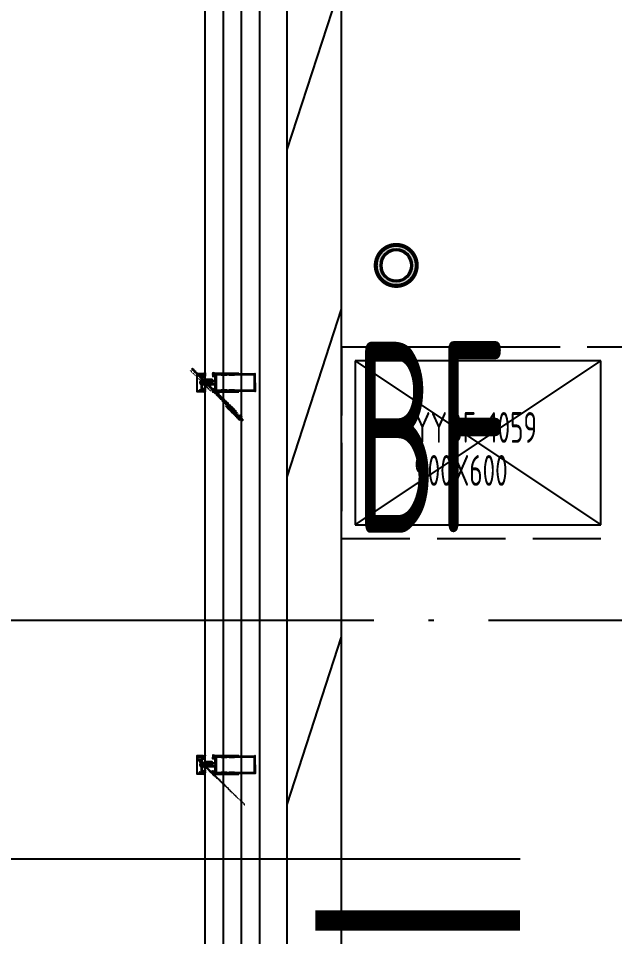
# Model space of a CAD drawing. Header units: inches. Extents: x 0 to 1813292486, y 0 to 3473589894.
# Drawn here: x 600419302 to 600421486, y 3473259859 to 3473263223 of the extents above; entities that cross this region are included whole.
import ezdxf
from ezdxf.enums import TextEntityAlignment as Align

# ---------------------------------------------------------------- set-up
doc = ezdxf.new("R2010")
doc.units = ezdxf.units.IN
doc.header["$LTSCALE"] = 1000
doc.header["$MEASUREMENT"] = 0
for name, pattern in [('AX-MALL-GIRD-200$0$DOTE', [2.4200000000000004, 2, -0.2, 0.02, -0.2]), ('AX-MALL-WALL-P02-QT$0$CENTER', [2, 1.25, -0.25, 0.25, -0.25]), ('AX-MALL-WALL-P02-QT$0$DASH', [0.35, 0.25, -0.1]), ('AX-MALL-WALL-P02-QT$0$HIDDEN', [0.375, 0.25, -0.125]), ('AX-MALL-WALL-P02-QT$0$HIDDEN2', [4.7624999999999975, 3.174999999999998, -1.587499999999999]), ('PX-MALL-P02-LG$0$CONTINOUS', [0])]:
    doc.linetypes.add(name, pattern=pattern)
for name, color, linetype in [('A-Anno-Note', 241, 'Continuous'), ('AX-MALL-DIM-P02$0$A-Anno-Dims', 3, 'Continuous'), ('AX-MALL-DIM-P02$0$A-Detl-Thin', 131, 'Continuous'), ('AX-MALL-DIM-SY-P02$0$DIM_IDEN', 3, 'Continuous'), ('AX-MALL-GIRD-200$0$A-Grid', 222, 'AX-MALL-GIRD-200$0$DOTE'), ('AX-MALL-P02-200$0$A-Anno-Note', 241, 'Continuous'), ('AX-MALL-WALL-P02$0$A-Anno-Note', 241, 'Continuous'), ('AX-MALL-WALL-P02-QT$0$A-Accs', 181, 'Continuous'), ('AX-MALL-WALL-P02-QT$0$A-Anno-Note', 241, 'Continuous'), ('AX-MALL-WALL-P02-QT$0$A-Curt', 151, 'Continuous'), ('AX-MALL-WALL-P02-QT$0$A-Detl-Thin', 131, 'Continuous'), ('AX-MALL-WALL-P02-QT$0$A-Wall', 2, 'Continuous'), ('AX-MALL-WALL-P02-QT$0$A-Wall-Patt', 13, 'Continuous'), ('AX-MALL-WALL-P02-QT$0$A-Wind', 4, 'Continuous'), ('AX-MALL-WALL-P02-QT$0$AP', 3, 'Continuous'), ('AX-MALL-WALL-P02-QT$0$FIX', 2, 'Continuous'), ('AX-MALL-WALL-P02-QT$0$GASKET', 2, 'Continuous'), ('AX-MALL-WALL-P02-QT$0$TEXT', 2, 'Continuous'), ('AX-MALL-ZTKD-P02$0$A-Anno-Note', 241, 'Continuous'), ('MX-MALL-P02-LG$0$M-VT-DUCT-FLG', 40, 'Continuous'), ('MX-MALL-P02-LG$0$M-VT-DUCT-MAD', 70, 'Continuous'), ('MX-MALL-P02-LG$0$M-VT-TEXT', 21, 'Continuous'), ('PX-MALL-P02-LG$0$P-Pipe-Risr', 7, 'Continuous'), ('PX-MALL-P02-LG$0$P-Pipe-Risr-Arch', 6, 'Continuous'), ('PX-MALL-P02-LG$0$P-Pipe-Risr-W100', 6, 'Continuous'), ('PX-MALL-P02-LG$0$P-Pipe-Risr-W50', 6, 'Continuous'), ('PX-MALL-P02-LG$0$P-Sewr-Pipe', 123, 'PX-MALL-P02-LG$0$CONTINOUS')]:
    doc.layers.add(name, color=color, linetype=linetype)
doc.styles.add('AX-MALL-WALL-P02-QT$0$STANDARD', font='gbenor.shx', dxfattribs={"bigfont": 'gbcbig.shx'})
doc.styles.add('MX-MALL-P02-LG$0$暖通', font='gbenor.shx', dxfattribs={"bigfont": 'gbcbig.shx'})
doc.styles.add('PX-MALL-P02-LG$0$jzfz', font='gbenor.shx', dxfattribs={"bigfont": 'gbcbig.shx'})
pattern_1 = [(180, (-14292439.43338571, -9064049.664139794), (-0.3968750000000003, -0.7937499999999998), [0, -0.79375])]

# ---------------------------------------------------------------- blocks, each defined once
blk = doc.blocks.new('AX-MALL-GIRD-200')
at = {"layer": 'AX-MALL-GIRD-200$0$A-Grid'}
blk.add_line((600235486.9336561, 3473179121.574219), (600593382.9377552, 3473045794.810937), dxfattribs=at)
blk = doc.blocks.new('MX-MALL-P02-LG')
at = {"layer": 'MX-MALL-P02-LG$0$M-VT-DUCT-FLG'}
for p, q in [((600251235.3663968, 3473174268.59961), (600251869.2900275, 3473173392.163172)), ((600251025.9106963, 3473173706.346723), (600252078.745728, 3473173954.416059))]:
    blk.add_line(p, q, dxfattribs=at)
at = {"layer": 'MX-MALL-P02-LG$0$M-VT-DUCT-MAD'}
for p, q in [((600251235.3663968, 3473174268.59961), (600251025.9106963, 3473173706.346723)), ((600252078.745728, 3473173954.416059), (600251235.3663968, 3473174268.59961)), ((600251869.2900275, 3473173392.163172), (600252078.745728, 3473173954.416059)), ((600251025.9106963, 3473173706.346723), (600251869.2900275, 3473173392.163172))]:
    blk.add_line(p, q, dxfattribs=at)
at = {"layer": 'MX-MALL-P02-LG$0$M-VT-TEXT', "style": 'MX-MALL-P02-LG$0$暖通', "width": 0.7}
for s, p in [('YYBF-1059', (600251332.4885182, 3473173912.278127, -5999.999999999999)), ('900X600', (600251277.4914994, 3473173764.646752, -5999.999999999999))]:
    blk.add_text(s, height=112.6582278481013, rotation=339.5681613187875, dxfattribs=at).set_placement(p)
blk = doc.blocks.new('AX-MALL-WALL-P02-QT$0$A$C56C775D7')
at = {"layer": 'AX-MALL-WALL-P02-QT$0$GASKET'}
h = blk.add_hatch(dxfattribs=at)
h.set_pattern_fill('ANSI37', color=1, scale=0.35, style=0)
h.set_pattern_definition([(45, (-14292825.89898887, -9063895.26327035), (-0.3928862052967754, 0.3928862052967754), []), (135, (-14292825.89898887, -9063895.26327035), (-0.3928862052967754, -0.3928862052967754), [])])
edge = h.paths.add_edge_path(flags=16)
edge.add_line((0.4479895178228617, -2.5), (-0.6520104818046093, -2.5))
edge.add_arc((-0.6520104836672544, -2.300000000745058), 0.1999999999788997, 179.9999999822825, 269.99999999166243, ccw=False)
edge.add_line((-0.8520104829221964, -2.300000000745058), (-0.8520104829221964, -1.100000001490116))
edge.add_arc((-0.6520104818046093, -1.099999999627471), 0.1999999999825377, 90.00000001146418, 180, ccw=False)
edge.add_line((-0.6520104818046093, -0.900000000372529), (0.4479895178228617, -0.900000000372529))
edge.add_arc((0.4479895178228617, -1.100000001490116), 0.2000000000916771, 2.709731461436604e-08, 90.00000002501292, ccw=False)
edge.add_line((0.6479895170778036, -1.099999999627471), (0.6479895170778036, -2.299999998882413))
edge.add_arc((0.4479895178228617, -2.300000000745058), 0.200000000098953, 270, 360, ccw=False)
edge = h.paths.add_edge_path(flags=16)
edge.add_line((3.249999998137355, -4.939726948738098), (3.249999998137355, -4.460273053497076))
edge.add_arc((2.945151684805751, -4.485407892614603), 0.305882746101539, 4.713394007698822, 98.66295766568197)
edge.add_arc((-1.862645149230957e-09, -13.46421551704407), 9.723443115568726, 72.65326512077237, 107.3467197384952)
edge.add_arc((-2.94514948502183, -4.48540878854692), 0.3058844260670983, 81.33704317753406, 175.2878132288706)
edge.add_line((-3.250000001862645, -4.460273051634431), (-3.250000001862645, -4.939726946875453))
edge.add_arc((-2.750000001862645, -4.939726948738098), 0.5000000000582077, 180, 252.6529947584752)
edge.add_arc((-1.862645149230957e-09, 3.864215515553951), 9.723443115521324, 252.6532655790159, 287.3467351509655)
edge.add_arc((2.749999998137355, -4.939726948738098), 0.5000000000843366, 287.3470194500536, 359.9999999870766)
edge = h.paths.add_edge_path()
edge.add_line((3.999999998137355, -7.599999999627471), (5.196692194789648, -7.599999999627471))
edge.add_arc((5.196692194789648, -7.400000000372529), 0.1999999999861757, 270.0000000041688, 383.1985899609186)
edge.add_line((5.380521202459931, -7.321216141805053), (4.05898916348815, -2.646648773923516))
edge.add_arc((3.866236349567771, -2.700000001117587), 0.1999999998872798, 15.47132814288438, 89.9999999791559)
edge.add_line((3.866236349567771, -2.5), (1.599999997764826, -2.5))
edge.add_arc((1.599999997764826, -2.300000000745058), 0.1999999999825377, 179.9999999916624, 269.9999999916624, ccw=False)
edge.add_line((1.399999998509884, -2.300000000745058), (1.399999998509884, -1.5))
edge.add_arc((1.599999997764826, -1.5), 0.1999999999825377, 90.00000000208439, 180, ccw=False)
edge.add_line((1.599999997764826, -1.300000000745058), (2.299999997019768, -1.300000000745058))
edge.add_arc((2.299999998882413, -1.099999999627471), 0.200000000095315, 269.9999999749871, 360.0000000093797)
edge.add_line((2.499999998137355, -1.099999999627471), (2.499999998137355, -0.1999999992549419))
edge.add_arc((2.299999998882413, -0.2000000011175871), 0.1999999999679858, 0, 90.00000000208446)
edge.add_line((2.299999998882413, 0), (-2.300000000745057, 0))
edge.add_arc((-2.300000000745058, -0.2000000011175871), 0.1999999999752617, 90.00000000416883, 180.0000000187597)
edge.add_line((-2.500000001862645, -0.2000000011175871), (-2.500000001862645, -1.100000001490116))
edge.add_arc((-2.300000000745058, -1.099999999627471), 0.1999999999825377, 180, 270)
edge.add_line((-2.300000000745058, -1.300000000745058), (-1.599999999627471, -1.300000000745058))
edge.add_arc((-1.600000001490116, -1.5), 0.1999999999716238, -1.563307705509942e-08, 89.99999999583122, ccw=False)
edge.add_line((-1.400000000372529, -1.5), (-1.400000000372529, -2.300000000745058))
edge.add_arc((-1.600000001490116, -2.300000000745058), 0.1999999999825377, 270, 360, ccw=False)
edge.add_line((-1.600000001490116, -2.5), (-4.750000001862645, -2.5))
edge.add_arc((-4.750000001862645, -2), 0.5, 180, 270, ccw=False)
edge.add_line((-5.250000001862645, -2), (-5.250000001862645, -1))
edge.add_line((-5.250000001862645, -1), (-5.550000002607703, -1))
edge.add_arc((-5.550000000745058, -1.700000001117587), 0.6999999999752619, 90.0000000011911, 180.0000000017866)
edge.add_line((-6.250000001862645, -1.700000001117587), (-6.250000001862645, -2.500000001862645))
edge.add_arc((-13.17916293255985, -2.635859154164791), 6.93049468947828, -39.91135233491269, 1.1232466226251745, ccw=False)
edge.add_arc((-7.501144342124462, -7.252500982955098), 0.4000000000068026, 154.8453494992691, 325.7814922437265)
edge.add_arc((-11.16483832895756, -3.007284630089998), 5.994827686268001, 311.7834155546118, 348.2099533716082)
edge.add_arc((-5.108332693576813, -4.300000000745058), 0.2000000000601403, 89.99999998749348, 160.1791054074893, ccw=False)
edge.add_line((-5.108332693576813, -4.099999999627471), (-4.211626494303346, -4.099999999627471))
edge.add_arc((-4.211626494303346, -4.300000000745058), 0.1999999999497959, -24.401291760937283, 89.99999997915592, ccw=False)
edge.add_line((-4.029491625726223, -4.382624993100762), (-5.579774580895901, -7.600000001490116))
edge.add_line((-5.579774579033256, -7.599999999627471), (-3.85655820928514, -7.599999999627471))
edge.add_line((-3.856558211147785, -7.599999999627471), (-3.744390547275543, -7.526736268773675))
edge.add_line((-3.744390547275543, -7.526736268773675), (-3.601631702855229, -7.39421871304512))
edge.add_line((-3.601631702855229, -7.39421871304512), (-3.131442088633776, -6.912453148514032))
edge.add_arc((-2.966135771945119, -7.099999999627471), 0.2500000000469174, 90, 131.3933858767149, ccw=False)
edge.add_line((-2.966135771945119, -6.849999999627471), (-2.741758465766907, -6.849999999627471))
edge.add_arc((-2.741758465766907, -6.950000001117587), 0.1000000000531145, 2.7097428301203763e-08, 90.00000002501292, ccw=False)
edge.add_line((-2.641758466139436, -6.950000001117587), (-2.631878839805722, -7.190345551818609))
edge.add_line((-2.631878839805722, -7.190345551818609), (-2.662470020353794, -7.353444080799818))
edge.add_line((-2.662470020353794, -7.353444080799818), (-2.784834744408727, -7.373831396922469))
edge.add_line((-2.784834744408727, -7.373831396922469), (-2.856214167550206, -7.39421871304512))
edge.add_line((-2.856214167550206, -7.39421871304512), (-2.866411227732897, -7.475767977535725))
edge.add_line((-2.866411227732897, -7.47576797939837), (-2.815425924956799, -7.577704560011625))
edge.add_line((-2.815425924956799, -7.577704560011625), (-2.744046503677964, -7.600000001490116))
edge.add_line((-2.744046503677964, -7.599999999627471), (-2.356558211147785, -7.599999999627471))
edge.add_line((-2.356558211147785, -7.599999999627471), (-2.244390547275543, -7.526736268773675))
edge.add_line((-2.244390547275543, -7.526736268773675), (-2.101631702855229, -7.39421871304512))
edge.add_line((-2.101631702855229, -7.39421871304512), (-1.631442088633776, -6.912453148514032))
edge.add_arc((-1.466135771945119, -7.099999999627471), 0.2500000000469174, 90, 131.3933858767149, ccw=False)
edge.add_line((-1.466135771945119, -6.849999999627471), (-1.241758465766907, -6.849999999627471))
edge.add_arc((-1.241758465766907, -6.950000001117587), 0.1000000000531145, 2.7097428301203763e-08, 90.00000002501292, ccw=False)
edge.add_line((-1.141758466139436, -6.950000001117587), (-1.131878839805722, -7.190345551818609))
edge.add_line((-1.131878839805722, -7.190345551818609), (-1.162470020353794, -7.353444080799818))
edge.add_line((-1.162470020353794, -7.353444080799818), (-1.284834744408727, -7.373831396922469))
edge.add_line((-1.284834744408727, -7.373831396922469), (-1.356214167550206, -7.39421871304512))
edge.add_line((-1.356214167550206, -7.39421871304512), (-1.366411227732897, -7.475767977535725))
edge.add_line((-1.366411227732897, -7.47576797939837), (-1.315425924956799, -7.577704560011625))
edge.add_line((-1.315425924956799, -7.577704560011625), (-1.244046503677964, -7.600000001490116))
edge.add_line((-1.244046503677964, -7.599999999627471), (-0.8565582111477852, -7.599999999627471))
edge.add_line((-0.8565582111477852, -7.599999999627471), (-0.7443905472755432, -7.526736268773675))
edge.add_line((-0.7443905472755432, -7.526736268773675), (-0.6016317028552294, -7.39421871304512))
edge.add_line((-0.6016317028552294, -7.39421871304512), (-0.1314420886337757, -6.912453148514032))
edge.add_arc((0.0338642280548811, -7.099999999627471), 0.2500000000509411, 89.99999999666488, 131.3933858714564, ccw=False)
edge.add_line((0.0338642280548811, -6.849999999627471), (0.2582415342330933, -6.849999999627471))
edge.add_arc((0.2582415342330933, -6.950000001117587), 0.1000000000531145, 2.7097428301203763e-08, 90.00000002501292, ccw=False)
edge.add_line((0.3582415338605642, -6.950000001117587), (0.3681211601942778, -7.190345551818609))
edge.add_line((0.3681211601942778, -7.190345551818609), (0.3375299796462059, -7.353444080799818))
edge.add_line((0.3375299796462059, -7.353444080799818), (0.2151652555912733, -7.373831396922469))
edge.add_line((0.2151652555912733, -7.373831396922469), (0.1437858324497938, -7.39421871304512))
edge.add_line((0.1437858324497938, -7.39421871304512), (0.1335887722671032, -7.475767977535725))
edge.add_line((0.1335887722671032, -7.47576797939837), (0.1845740750432014, -7.577704560011625))
edge.add_line((0.1845740750432014, -7.577704560011625), (0.2559534963220358, -7.600000001490116))
edge.add_line((0.2559534963220358, -7.599999999627471), (0.6434417888522148, -7.599999999627471))
edge.add_line((0.6434417888522148, -7.599999999627471), (0.7556094527244568, -7.526736268773675))
edge.add_line((0.7556094527244568, -7.526736268773675), (0.8983682971447706, -7.39421871304512))
edge.add_line((0.8983682971447706, -7.39421871304512), (1.368557911366224, -6.912453148514032))
edge.add_arc((1.533864228054881, -7.099999999627471), 0.2500000000536703, 89.99999999666488, 131.3933858709051, ccw=False)
edge.add_line((1.533864228054881, -6.849999999627471), (1.936520637944341, -6.849999999627471))
edge.add_arc((1.936520637944341, -6.950000001117587), 0.0999999999366992, -3.960377625844558e-08, 89.99999995831178, ccw=False)
edge.add_line((2.036520639434457, -6.950000001117587), (2.04640026576817, -7.190345551818609))
edge.add_line((2.04640026576817, -7.190345551818609), (2.015809085220098, -7.353444080799818))
edge.add_line((2.015809083357453, -7.353444080799818), (1.893444359302521, -7.373831396922469))
edge.add_line((1.893444359302521, -7.373831396922469), (1.822064936161041, -7.39421871304512))
edge.add_line((1.822064938023686, -7.39421871304512), (1.811867877840996, -7.475767977535725))
edge.add_line((1.811867877840996, -7.47576797939837), (1.862853180617094, -7.577704560011625))
edge.add_line((1.862853178754449, -7.577704560011625), (1.934232600033283, -7.600000001490116))
edge.add_line((1.934232601895928, -7.599999999627471), (2.321720894426107, -7.599999999627471))
edge.add_line((2.321720894426107, -7.599999999627471), (2.433888558298349, -7.526736268773675))
edge.add_line((2.433888558298349, -7.526736268773675), (2.576647402718663, -7.39421871304512))
edge.add_line((2.576647402718663, -7.39421871304512), (3.046837016940117, -6.912453148514032))
edge.add_arc((3.212143333628774, -7.099999999627471), 0.2499999997447145, 90.00000002334548, 131.3933858977507, ccw=False)
edge.add_line((3.212143333628774, -6.849999999627471), (3.614799743518233, -6.849999999627471))
edge.add_arc((3.614799743518233, -6.950000001117587), 0.0999999999330612, -3.335048859298695e-08, 89.99999995831178, ccw=False)
edge.add_line((3.714799743145704, -6.950000001117587), (3.724679369479418, -7.190345551818609))
edge.add_line((3.724679369479418, -7.190345551818609), (3.694088188931346, -7.353444080799818))
edge.add_line((3.694088188931346, -7.353444080799818), (3.571723464876413, -7.373831396922469))
edge.add_line((3.571723464876413, -7.373831396922469), (3.500344041734934, -7.39421871304512))
edge.add_line((3.500344041734934, -7.39421871304512), (3.490146981552243, -7.475767977535725))
edge.add_line((3.490146981552243, -7.47576797939837), (3.541132284328341, -7.577704560011625))
edge.add_line((3.541132284328341, -7.577704560011625), (3.612511705607176, -7.600000001490116))
edge.add_line((3.612511705607176, -7.599999999627471), (3.999999998137355, -7.599999999627471))
for points in [[(3.999999998137355, -7.599999999627471), (5.196692194789648, -7.599999999627471, 0.5384365873081324), (5.380521202459931, -7.321216141805053), (4.05898916348815, -2.646648775786161, 0.3371623231483117), (3.866236349567771, -2.5), (1.599999997764826, -2.5, -0.4142135623733865), (1.399999998509884, -2.300000000745058), (1.399999998509884, -1.5, -0.4142135623710347), (1.599999997764826, -1.300000000745058), (2.299999998882413, -1.300000000745058, 0.4142135625542577), (2.499999998137355, -1.099999999627471), (2.499999998137355, -0.2000000011175871, 0.414213562373678), (2.299999998882413, 0), (-2.300000000745058, 0, 0.4142135624399619), (-2.500000001862645, -0.2000000011175871), (-2.500000001862645, -1.099999999627471, 0.4142135623730327), (-2.300000000745058, -1.300000000745058), (-1.600000001490116, -1.300000000745058, -0.4142135624226467), (-1.400000000372529, -1.5), (-1.400000002235174, -2.300000000745058, -0.414213562373678), (-1.600000001490116, -2.5), (-4.750000001862645, -2.5, -0.4142135623730951), (-5.250000001862645, -2), (-5.250000001862645, -1), (-5.550000000745058, -1, 0.4142135623730951), (-6.250000001862645, -1.700000001117587), (-6.250000001862645, -2.5, -0.180985364644513), (-7.86320985108614, -7.08247578702867, 0.9238739062829604), (-7.1703847553581, -7.477441187947989, 0.1602928148153416), (-5.296484127640724, -4.232183797284961, -0.3161581866366376), (-5.108332693576813, -4.099999999627471), (-4.211626494303346, -4.099999999627471, -0.5452250111276254), (-4.029491625726223, -4.382624993100762), (-5.579774579033256, -7.599999999627471), (-3.856558211147785, -7.599999999627471), (-3.744390547275543, -7.526736268773675), (-3.601631702855229, -7.39421871304512), (-3.131442088633776, -6.912453148514032, -0.1826026066076273), (-2.966135771945119, -6.849999999627471), (-2.741758465766907, -6.849999999627471, -0.4142135623518001), (-2.641758466139436, -6.950000001117587), (-2.631878839805722, -7.190345551818609), (-2.662470020353794, -7.353444080799818), (-2.784834744408727, -7.373831396922469), (-2.856214167550206, -7.39421871304512), (-2.866411227732897, -7.47576797939837), (-2.815425924956799, -7.577704560011625), (-2.744046503677964, -7.599999999627471), (-2.356558211147785, -7.599999999627471), (-2.244390547275543, -7.526736268773675), (-2.101631702855229, -7.39421871304512), (-1.631442088633776, -6.912453148514032, -0.1826026066076273), (-1.466135771945119, -6.849999999627471), (-1.241758465766907, -6.849999999627471, -0.4142135623585429), (-1.141758466139436, -6.950000001117587), (-1.131878839805722, -7.190345551818609), (-1.162470020353794, -7.353444080799818), (-1.284834744408727, -7.373831396922469), (-1.356214167550206, -7.39421871304512), (-1.366411227732897, -7.47576797939837), (-1.315425924956799, -7.577704560011625), (-1.244046503677964, -7.599999999627471), (-0.8565582111477852, -7.599999999627471), (-0.7443905472755432, -7.526736268773675), (-0.6016317028552294, -7.39421871304512), (-0.1314420886337757, -6.912453148514032, -0.1826026065978904), (0.0338642280548811, -6.849999999627471), (0.2582415342330933, -6.849999999627471, -0.4142135623585429), (0.3582415338605642, -6.950000001117587), (0.3681211601942778, -7.190345551818609), (0.3375299796462059, -7.353444080799818), (0.2151652555912733, -7.373831396922469), (0.1437858324497938, -7.39421871304512), (0.1335887722671032, -7.47576797939837), (0.1845740750432014, -7.577704560011625), (0.2559534963220358, -7.599999999627471), (0.6434417888522148, -7.599999999627471), (0.7556094527244568, -7.526736268773675), (0.8983682971447706, -7.39421871304512), (1.368557911366224, -6.912453148514032, -0.1826026065947343), (1.533864228054881, -6.849999999627471), (1.936520637944341, -6.849999999627471, -0.4142135623544356), (2.036520639434457, -6.950000001117587), (2.04640026576817, -7.190345551818609), (2.015809083357453, -7.353444080799818), (1.893444359302521, -7.373831396922469), (1.822064938023686, -7.39421871304512), (1.811867877840996, -7.47576797939837), (1.862853178754449, -7.577704560011625), (1.934232601895928, -7.599999999627471), (2.321720894426107, -7.599999999627471), (2.433888558298349, -7.526736268773675), (2.576647402718663, -7.39421871304512), (3.046837015077472, -6.912453148514032, -0.1826026065961477), (3.212143333628774, -6.849999999627471), (3.614799743518233, -6.849999999627471, -0.4142135623198528), (3.714799743145704, -6.950000001117587), (3.724679369479418, -7.190345551818609), (3.694088188931346, -7.353444080799818), (3.571723464876413, -7.373831396922469), (3.500344041734934, -7.39421871304512), (3.490146981552243, -7.47576797939837), (3.541132284328341, -7.577704560011625), (3.612511705607176, -7.599999999627471)], [(3.249999998137355, -4.939726948738098), (3.249999998137355, -4.460273051634431, 0.4345507230991786), (2.899079101160169, -4.183014819398522, 0.1525457591454041), (-2.899076651781797, -4.183014053851366, 0.4345569809924104), (-3.250000001862645, -4.460280233994126, -3.590366987e-06), (-3.250000001862645, -4.460273051634431), (-3.250000001862645, -4.939726948738098, 0.3280726517255059), (-2.899079030379653, -5.416985204443336, 0.152545825913894), (2.899079145863652, -5.416985167190433, 0.3280725829936511)], [(0.4479895178228617, -2.5), (-0.6520104836672544, -2.5, -0.4142135624226994), (-0.8520104829221964, -2.300000000745058), (-0.8520104829221964, -1.099999999627471, -0.4142135623235128), (-0.6520104818046093, -0.900000000372529), (0.4479895178228617, -0.900000000372529, -0.4142135623729436), (0.6479895170778036, -1.099999999627471), (0.6479895170778036, -2.300000000745058, -0.4142135623727035)]]:
    blk.add_lwpolyline(points, format="xyb", close=True, dxfattribs=at)
blk = doc.blocks.new('AX-MALL-WALL-P02-QT$0$尺寸分格点')
at = {"ltscale": 10}
h = blk.add_hatch(color=1, dxfattribs=at)
h.dxf.hatch_style = 1
edge = h.paths.add_edge_path()
edge.add_line((0, -1.5), (-5.470445860503725e-37, 1.862645149230957e-09))
edge.add_line((0, 1.862645149230957e-09), (-1.5, 0))
edge.add_arc((0, 0), 1.5, 180, 270)
edge = h.paths.add_edge_path()
edge.add_line((0, 1.5), (5.470445846917725e-37, 1.862645149230957e-09))
edge.add_line((0, 1.862645149230957e-09), (1.5, 0))
edge.add_arc((0, 0), 1.5, 0, 90)
for p, q in [((-2.5, 0), (2.5, 0)), ((0, -2.5), (0, 2.5))]:
    blk.add_line(p, q)
blk.add_circle((0, 0), 1.5)
blk = doc.blocks.new('AX-MALL-WALL-P02-QT$0$定位点')
blk.add_blockref('AX-MALL-WALL-P02-QT$0$尺寸分格点', (0, 0))
blk = doc.blocks.new('AX-MALL-WALL-P02-QT$0$A$C3802349C')
at = {"layer": 'AX-MALL-WALL-P02-QT$0$GASKET'}
h = blk.add_hatch(dxfattribs=at)
h.set_pattern_fill('ANSI35', color=1, scale=0.3750125207812556, angle=-180, style=0)
h.set_pattern_definition([(225, (-14292809.63515486, -9063882.472551338), (0.8419271213058608, -0.8419271213058608), []), (225, (-14292810.47708235, -9063882.472551338), (0.8419271213058608, -0.8419271213058608), [1.488330941850608, -0.2976661883701216, 0, -0.2976661883701216])])
edge = h.paths.add_edge_path()
edge.add_line((-4.151144333183765, 8), (-1.924371063709259, 8))
edge.add_line((-1.924371063709259, 8), (0, 0))
edge.add_line((0, 0), (-1, 0))
edge.add_arc((-173.3719842011968, -63.27551823887059), 183.6188774223807, 20.15753080045417, 22.84073975264292)
at = {"layer": 'AX-MALL-WALL-P02-QT$0$GASKET', "elevation": -0.1213156449062388}
blk.add_lwpolyline([(-4.151144333183765, 8), (-1.924371063709259, 8), (0, 0), (-1, 0, 0.01170824263980096)], format="xyb", close=True, dxfattribs=at)
blk = doc.blocks.new('AX-MALL-WALL-P02-QT$0$A$C431B1AE9')
at = {"layer": 'AX-MALL-WALL-P02-QT$0$GASKET'}
h = blk.add_hatch(dxfattribs=at)
h.set_pattern_fill('ANSI37', color=1, scale=0.35, style=0)
h.set_pattern_definition([(45, (-14292809.63515486, -9063882.472551338), (-0.3928862052967754, 0.3928862052967754), []), (135, (-14292809.63515486, -9063882.472551338), (-0.3928862052967754, -0.3928862052967754), [])])
h.paths.add_polyline_path([(3.006717517971992, 0), (0, 0), (-1.924371063709259, 8), (-1, 8), (-0.3333333134651184, 7), (0.3333333134651184, 7), (0.6666666865348816, 8), (1.333333313465118, 8), (1.666666686534882, 7), (2.333333313465118, 7), (2.666666686534882, 8), (3.333333313465118, 8), (3.666666686534882, 7), (4.333333313465118, 7), (4.666666686534882, 8), (5.333333313465118, 8), (5.666666686534882, 7), (6.333333313465118, 7), (6.666666686534882, 8), (7.333333313465118, 8), (7.666666686534882, 7), (8.333333313465118, 7), (8.666666686534882, 8), (9.333333313465118, 8), (9.666666686534882, 7), (10.33333331346512, 7), (11, 8), (11.82815510034561, 8), (10, 0), (6.993282483890653, 0), (6.993282483890653, -1.195969490334392), (7.790595477446914, -1.195969490334392), (7.790595477446914, -1.886535448953509), (6.786871323361993, -2.890259601175785), (3.213128676638007, -2.890259601175785), (2.209404524415731, -1.886535448953509), (2.209404524415731, -1.195969490334392), (3.006717517971992, -1.195969490334392)])
edge = h.paths.add_edge_path(flags=16)
edge.add_ellipse((5, 3.75), major_axis=(-3.000000000596629, 1.102163919055573e-15), ratio=0.5833333332173223, start_angle=0, end_angle=360, ccw=False)
h.paths.add_polyline_path([(4.202687006443739, -0.1993282493203878), (4.202687006443739, -1.694290110841393), (5.797312993556261, -1.694290110841393), (5.797312993556261, -0.1993282493203878)], flags=16)
for points in [[(6.993282483890653, 0), (10, 0), (11.82815510034561, 8), (11, 8), (10.33333331346512, 7), (9.666666686534882, 7), (9.333333313465118, 8), (8.666666686534882, 8), (8.333333313465118, 7), (7.666666686534882, 7), (7.333333313465118, 8), (6.666666686534882, 8), (6.333333313465118, 7), (5.666666686534882, 7), (5.333333313465118, 8), (4.666666686534882, 8), (4.333333313465118, 7), (3.666666686534882, 7), (3.333333313465118, 8), (2.666666686534882, 8), (2.333333313465118, 7), (1.666666686534882, 7), (1.333333313465118, 8), (0.6666666865348816, 8), (0.3333333134651184, 7), (-0.3333333134651184, 7), (-1, 8), (-1.924371063709259, 8), (0, 0), (3.006717517971992, 0), (3.006717517971992, 0), (3.006717517971992, -1.195969490334392), (2.209404524415731, -1.195969490334392), (2.209404524415731, -1.886535448953509), (3.213128676638007, -2.890259601175785), (6.786871323361993, -2.890259601175785), (7.790595477446914, -1.886535448953509), (7.790595477446914, -1.195969490334392), (6.993282483890653, -1.195969490334392)], [(5.797312993556261, -0.1993282493203878), (5.797312993556261, -1.694290110841393), (4.202687006443739, -1.694290110841393), (4.202687006443739, -0.1993282493203878)]]:
    blk.add_lwpolyline(points, close=True, dxfattribs=at)
at = {"layer": 'AX-MALL-WALL-P02-QT$0$GASKET', "extrusion": (0, 0, -1)}
blk.add_ellipse((5, 3.75), major_axis=(-3.000000000596629, 1.102163919055573e-15), ratio=0.5833333332173223, dxfattribs=at)
blk = doc.blocks.new('AX-MALL-WALL-P02-QT$0$A$C6D1904FE')
at = {"color": 6, "ltscale": 10}
for name in ['AX-MALL-WALL-P02-QT$0$A$C3802349C', 'AX-MALL-WALL-P02-QT$0$A$C431B1AE9']:
    blk.add_blockref(name, (-5, 2.890259601175785), dxfattribs=at)
blk = doc.blocks.new('*U248')
at = {"color": 8, "linetype": 'AX-MALL-WALL-P02-QT$0$HIDDEN'}
for p, q in [((1.13686837721616e-13, 1.999999999999886), (40, 2.000000000000114)), ((39.00000000000011, -3.000000000000114), (39.00000000000028, 2.999999999999659)), ((1.13686837721616e-13, -2.000000000000114), (40, -2.000000000000341))]:
    blk.add_line(p, q, dxfattribs=at)
at = {"color": 0, "linetype": 'ByBlock'}
blk.add_lwpolyline([(5.684341886080801e-14, 5.999999999999886), (-1.838248336817855, 5.999999999999659, 0.2271033335269274), (-2.617369142194775, 5.626873807574043, 0.3523503326370215), (-2.617369142194832, -5.626873807574043, 0.227103333526957), (-1.838248336817799, -5.999999999999886), (-5.684341886080801e-14, -5.999999999999886)], format="xyb", close=True, dxfattribs=at)
at = {"color": 8, "linetype": 'AX-MALL-WALL-P02-QT$0$HIDDEN2'}
blk.add_lwpolyline([(-4.568611867420884, 0.7499999999998863), (-2.300000000000068, 0.7499999999998863), (-2.300000000000125, -0.7500000000001137), (-4.568611867420941, -0.7500000000001137)], dxfattribs=at)
at = {"color": 8, "linetype": 'ByBlock'}
blk.add_lwpolyline([(1.13686837721616e-13, -3.000000000000114), (39.00000000000028, -3.000000000000341), (40.00000000000045, -1.999999999999432), (39.99999999999955, 2.000000000000114), (39.00000000000028, 3.000000000000114), (1.13686837721616e-13, 2.999999999999886)], dxfattribs=at)
at = {"layer": 'AX-MALL-WALL-P02-QT$0$TEXT', "color": 8, "linetype": 'AX-MALL-WALL-P02-QT$0$CENTER'}
blk.add_line((43, -1.13686837721616e-13), (-7.600000000000023, -1.13686837721616e-13), dxfattribs=at)
blk = doc.blocks.new('AX-MALL-WALL-P02-QT$0$A$C4A6E1F89')
at = {"layer": 'AX-MALL-WALL-P02-QT$0$AP'}
for points in [[(31.30000000074506, 13.80000000074506), (31.30000000074506, 10), (27.30000000074506, 10), (27.30000000074506, 9), (31.30000000074506, 9), (31.30000000074506, 1.200000001117587), (-31.30000000074506, 1.200000001117587), (-31.30000000074506, 9), (-27.30000000074506, 9), (-27.30000000074506, 10), (-31.30000000074506, 10), (-31.30000000074506, 13.80000000074506), (-30.16000000014901, 15.32000000029802, 0.2874411353254684), (-30.13336061313748, 15.63748977147043), (-31.30000000074506, 17.90000000037253), (-31.30000000074506, 22), (-32.5, 22), (-32.5, 0), (32.5, 0), (32.5, 22), (31.30000000074506, 22), (31.30000000074506, 17.90000000037253), (30.13336061313748, 15.63748977147043, 0.2874411353254668), (30.16000000014901, 15.32000000029802)], [(0, 15.90000000037253), (0.400000000372529, 15.5), (28.30000000074506, 15.5), (28.30000000074506, 10.5), (29.80000000074506, 10.5), (31, 13.5), (29.93968884833157, 15.35087553970516, -0.2449413473478261), (29.9286532253027, 15.6279489248991), (31, 17.90000000037253), (31, 21.5, 0.414213562373095), (30.5, 22), (29.09999999962747, 22, 1.000000000000455), (29.09999999962747, 20.80000000074506), (29.09999999962747, 20.80000000074506, -0.4142135623733198), (29.59999999962747, 20.30000000074506), (29.59999999962747, 18.90000000037253, -0.4142135623731125), (29.09999999962747, 18.40000000037253), (23.90000000037253, 18.40000000037253, -0.4142135623730815), (23.40000000037253, 18.90000000037253), (23.40000000037253, 20.30000000074506, -0.4142135623731302), (23.90000000037253, 20.80000000074506, 0.9999999999998862), (23.90000000037253, 22), (21.40000000037253, 22), (21.40000000037253, 18.5), (11.40000000037253, 18.5), (9.300000000745058, 22), (8.5, 22), (8.5, 20), (-8.5, 20), (-8.5, 22), (-9.300000000745058, 22), (-11.40000000037253, 18.5), (-21.40000000037253, 18.5), (-21.40000000037253, 22), (-23.90000000037253, 22, 0.9999999999999053), (-23.90000000037253, 20.80000000074506, -0.4142135623731302), (-23.40000000037253, 20.30000000074506), (-23.40000000037253, 18.90000000037253, -0.4142135623730814), (-23.90000000037253, 18.40000000037253), (-29.09999999962747, 18.40000000037253, -0.4142135623731125), (-29.59999999962747, 18.90000000037253), (-29.59999999962747, 20.30000000074506, -0.4142135623733199), (-29.09999999962747, 20.80000000074506), (-29.09999999962747, 20.80000000074506, 1.000000000000473), (-29.09999999962747, 22), (-30.5, 22, 0.414213562373095), (-31, 21.5), (-31, 17.90000000037253), (-29.9286532253027, 15.6279489248991, -0.2449413473478107), (-29.93968885019422, 15.35087553970516), (-31, 13.5), (-29.80000000074506, 10.5), (-28.30000000074506, 10.5), (-28.30000000074506, 15.5), (-0.400000000372529, 15.5)]]:
    blk.add_lwpolyline(points, format="xyb", close=True, dxfattribs=at)
at = {"layer": 'AX-MALL-WALL-P02-QT$0$FIX', "extrusion": (-4.689947558750686e-09, -3.877222664414375e-09, -1), "xscale": -1, "zscale": -1, "rotation": 270}
blk.add_blockref('*U248', (-1.862645058000427e-09, 15.5, -7.954930736642706e-08), dxfattribs=at)
at = {"layer": 'AX-MALL-WALL-P02-QT$0$GASKET'}
blk.add_blockref('AX-MALL-WALL-P02-QT$0$A$C6D1904FE', (-26.5, 19.10974039882421, 0.1213156449062388), dxfattribs=at)
at = {"layer": 'AX-MALL-WALL-P02-QT$0$GASKET', "extrusion": (0, 0, -1), "zscale": -1, "rotation": 270}
blk.add_blockref('AX-MALL-WALL-P02-QT$0$定位点', (1.117587089538574e-07, 30.00001611188054, -0.1695423254371126), dxfattribs=at)
at = {"layer": 'AX-MALL-WALL-P02-QT$0$GASKET', "xscale": -1}
blk.add_blockref('AX-MALL-WALL-P02-QT$0$A$C6D1904FE', (26.49999977648258, 19.10974039882421, 0.1213156449062388), dxfattribs=at)
blk = doc.blocks.new('AX-MALL-WALL-P02-QT$0$A$C201F0766')
at = {"layer": 'AX-MALL-WALL-P02-QT$0$GASKET'}
h = blk.add_hatch(dxfattribs=at)
h.set_pattern_fill('ANSI35', color=1, scale=0.3750125207812556, angle=-180, style=0)
h.set_pattern_definition([(225, (-14292808.12419919, -9063908.843573337), (0.8419271213058608, -0.8419271213058608), []), (225, (-14292808.96612667, -9063908.843573337), (0.8419271213058608, -0.8419271213058608), [1.488330941850608, -0.2976661883701216, 0, -0.2976661883701216])])
edge = h.paths.add_edge_path()
edge.add_line((4.625009316951036, 7.210309842135757), (4.581123173236847, 7.210309841670096))
edge.add_ellipse((2.60770320892334e-08, 8.022399073466659), major_axis=(-7.236123461634007e-16, 5.908938361333678), ratio=0.782714245397402, start_angle=97.89939189545902, end_angle=262.100608104541, ccw=False)
edge.add_line((-4.581123121082783, 7.210309841670096), (-4.624990671873093, 7.210309842135757))
edge.add_line((-4.624990671873093, 7.210309842135757), (-4.625000026077032, -0.879502881783992))
edge.add_arc((-3.725290298461914e-07, -12.60038345353678), 12.60038345226483, 68.4660575448051, 111.5339390721038, ccw=False)
edge.add_line((4.624999966472387, -0.8795031546615064), (4.625009316951036, 7.210309842135757))
h = blk.add_hatch(dxfattribs=at)
h.set_pattern_fill('HONEY', color=1, scale=0.3750125207812556, angle=-180, style=0)
h.set_pattern_definition([(180, (-14292808.12419919, -9063908.843573337), (-0.8929985651103648, -0.515572838757882), [0.5953323767402432, -1.190664753480486]), (299.9999999999999, (-14292808.12419919, -9063908.843573337), (0.8929984584207664, -0.5155730235496873), [0.5953323767402432, -1.190664753480486]), (240, (-14292808.12419919, -9063908.843573337), (-1.066895984922232e-07, -1.031145862307569), [-1.190664753480486, 0.5953323767402432])])
edge = h.paths.add_edge_path()
edge.add_ellipse((-8.195638656616211e-08, 8.022399073466659), major_axis=(-1.447224692326801e-15, 5.908938361333678), ratio=0.782714245397402, start_angle=0, end_angle=360)
blk = doc.blocks.new('AX-MALL-WALL-P02-QT$0$A$C528807E0')
at = {"layer": 'AX-MALL-WALL-P02-QT$0$GASKET'}
h = blk.add_hatch(dxfattribs=at)
h.set_pattern_fill('ANSI38', color=1, scale=0.25, angle=90)
h.set_pattern_definition([(135, (8900647.373060266, -14454292.85134882), (-0.5612660075668221, -0.561266007566822), []), (225, (8900647.373060266, -14454292.85134882), (-0.5612660075668223, -1.683798022700466), [1.984375, -1.190625])])
edge = h.paths.add_edge_path()
edge.add_arc((-14.40000000037253, 1.699999999254942), 0.400000000372529, 90, 180, ccw=False)
edge.add_line((-14.40000000037253, 2.099999999627471), (-14.09999999962747, 2.099999999627471))
edge.add_line((-14.09999999962747, 2.099999999627471), (-12.42679492011666, 1.133974596858025))
edge.add_arc((-11.92679491891797, 2.000000000320635), 1.000000000320635, 239.9999999313017, 269.99999993132)
edge.add_line((-11.92679492011666, 1), (-2.873205080628395, 1))
edge.add_arc((-2.873205081827088, 2.000000000320636), 1.000000000320636, 270.00000006868, 300.0000000686983)
edge.add_line((-2.373205080628395, 1.133974596858025), (-0.6999999992549419, 2.099999999627471))
edge.add_line((-0.6999999992549419, 2.099999999627471), (-0.400000000372529, 2.099999999627471))
edge.add_arc((-0.400000000372529, 1.699999999254942), 0.400000000372529, 0, 90, ccw=False)
edge.add_line((0, 1.699999999254942), (0, -1.699999999254942))
edge.add_arc((-0.400000000372529, -1.699999999254942), 0.400000000372529, -90, 0, ccw=False)
edge.add_line((-0.400000000372529, -2.099999999627471), (-0.6999999992549419, -2.099999999627471))
edge.add_line((-0.6999999992549419, -2.099999999627471), (-2.373205080628395, -1.133974596858025))
edge.add_arc((-2.873205081827088, -2.000000000320634), 1.000000000320634, 59.99999993130162, 89.99999993131996)
edge.add_line((-2.873205080628395, -1), (-11.92679492011666, -1))
edge.add_arc((-11.92679491891797, -2.000000000320635), 1.000000000320635, 90.00000006868004, 120.0000000686983)
edge.add_line((-12.42679492011666, -1.133974596858025), (-14.09999999962747, -2.099999999627471))
edge.add_line((-14.09999999962747, -2.099999999627471), (-14.40000000037253, -2.099999999627471))
edge.add_arc((-14.40000000037253, -1.699999999254942), 0.400000000372529, 180, 270, ccw=False)
edge.add_line((-14.80000000074506, -1.699999999254942), (-14.80000000074506, 1.699999999254942))
blk.add_lwpolyline([(-14.80000000074506, 1.699999999254942, -0.414213562373095), (-14.40000000037253, 2.099999999627471), (-14.09999999962747, 2.099999999627471), (-12.42679492011666, 1.133974596858025, 0.1316524975874771), (-11.92679492011666, 1), (-2.873205080628395, 1, 0.131652497587477), (-2.373205080628395, 1.133974596858025), (-0.6999999992549419, 2.099999999627471), (-0.400000000372529, 2.099999999627471, -0.414213562373095), (0, 1.699999999254942), (0, -1.699999999254942, -0.414213562373095), (-0.400000000372529, -2.099999999627471), (-0.6999999992549419, -2.099999999627471), (-2.373205080628395, -1.133974596858025, 0.1316524975874774), (-2.873205080628395, -1), (-11.92679492011666, -1, 0.1316524975874771), (-12.42679492011666, -1.133974596858025), (-14.09999999962747, -2.099999999627471), (-14.40000000037253, -2.099999999627471, -0.414213562373095), (-14.80000000074506, -1.699999999254942)], format="xyb", close=True, dxfattribs=at)
blk = doc.blocks.new('AX-MALL-WALL-P02-QT$0$A$C1F9D38D6')
at = {"color": 3}
blk.add_lwpolyline([(-0.09999999962747097, -0.1000000014901161), (-7.249999970197678, -0.1000001300126314, -0.4142135656464321), (-7.749999977648258, 0.3999998643994331), (-7.750000007450581, 2.777018388733268, -0.06554346463028034), (-7.715925836935639, 3.035837437957525), (-7.481979317963123, 3.908937780186534, 0.3131783268301119), (-7.5977922398597, 4.230993470177054, -0.2196707906430646), (-7.722685823217034, 4.449256725609303), (-7.852534729987383, 5.933436281979084, -0.5486187803751594), (-7.45107027888298, 6.241490799933672), (-5.288872366771102, 5.454515147954226, -0.1763269742418151), (-5.184071313589811, 5.366576625034213), (-4.901881016790867, 4.877808708697557, -0.5773502615133929), (-5.075086092576385, 4.577808706089854), (-5.250109773129225, 4.577808704227209, 0.2679491963509191), (-5.423314852640033, 4.477808702737093), (-6.468992436304688, 2.666641941294074), (-6.53097826987505, 2.435307646170259), (-6.53097826987505, 2.395811285823584, 0.6885009144585112), (-6.00737164542079, 2.195811454206705, -0.2134220020201695), (-5.78376466780901, 2.295811295509338), (-2.141246573999524, 2.295811349526048, 0.4142140024554405), (-1.841246576979756, 2.595811353996396), (-1.841246580705047, 2.816737152636051, 0.1378520167403492), (-1.885169183835387, 2.973020052537322), (-2.682981446385384, 4.491622837260365, -0.1378520075329938), (-2.712263049557805, 4.59581134095788, -0.585497113976369), (-2.541544802486897, 4.899999860674143), (2.541544802486897, 4.899999860674143), (2.541544802486897, 4.899999860674143, -0.5854971139763688), (2.712263049557805, 4.59581134095788, -0.137852007532994), (2.682981446385384, 4.491622837260365), (1.885169183835387, 2.973020052537322, 0.1378520167403492), (1.841246580705047, 2.816737152636051), (1.841246576979756, 2.595811353996396, 0.4142140024554405), (2.141246573999524, 2.295811349526048), (5.78376466780901, 2.295811295509338, -0.2134220020201695), (6.007371647283435, 2.195811454206705, 0.6885009144585112), (6.53097826987505, 2.395811285823584), (6.53097826987505, 2.435307646170259), (6.468992436304688, 2.666641941294074), (5.423314852640033, 4.477808702737093, 0.2679491963509191), (5.250109773129225, 4.577808704227209), (5.075086092576385, 4.577808706089854, -0.5773502615133929), (4.901881016790867, 4.877808708697557), (5.184071313589811, 5.366576625034213, -0.1763269742418151), (5.288872366771102, 5.454515147954226), (7.451070280745625, 6.241490799933672, -0.548618780375159), (7.852534729987383, 5.933436281979084), (7.722685823217034, 4.449256725609303, -0.2196707906430649), (7.5977922398597, 4.230993470177054, 0.313178326830112), (7.481979317963123, 3.908937780186534), (7.715925836935639, 3.03583743609488, -0.06554346088898662), (7.750000007450581, 2.777018405497074), (7.749999977648258, 0.3999998643994331, -0.4142135656464319), (7.249999970197678, -0.1000001300126314), (0.09999999962747097, -0.1000000014901161), (0, 0)], format="xyb", close=True, dxfattribs=at)
at = {"layer": 'AX-MALL-WALL-P02-QT$0$AP'}
blk.add_lwpolyline([(-0.4847533646970987, 15.12138144485652, -0.2660794266919949), (-1.347267033532262, 14.62741520814598), (-2.600575907155871, 14.62741520814598, -0.5796797245393746), (-2.729456229135394, 14.85245293751359), (-1.75, 16.52189566381276), (-1.75, 16.82741520926356, 0.4142135623727626), (-2.050000000745058, 17.12741520814598), (-5.279179606586695, 17.12741520814598, -0.3316792665683649), (-5.470842575654387, 17.2702723518014, 0.8646890412967289), (-6.449999999254942, 17.12741520814598), (-6.449999999254942, 16.7479396648705), (-6.116307441145182, 14.85547512024641, 0.3107450376611786), (-5.950754066929221, 14.66146741621196), (-5.798236191272736, 14.62060037441552, -0.5773502691892851), (-5.708578644320369, 14.28599385172129), (-6.088062012568116, 13.90651048347354, -0.1763269807085427), (-6.212052220478654, 13.84869290143251), (-8.73256885074079, 13.62817627005279, -0.5486187866262774), (-8.937938524410129, 13.89581923745573), (-8.355586148798466, 15.4958192370832, -0.3152987888789314), (-8.167647624388337, 15.62741520814598), (-7.949999999254942, 15.62741520814598, 0.4142135623729286), (-7.75, 15.82741520926356), (-7.75, 46.99999991431832), (-23.5, 46.99999991431832), (-23.5, 43.49999991431832, -0.414213562373095), (-24, 42.99999991431832), (-25.40000000037253, 42.99999991431832, -0.9999999999999999), (-25.40000000037253, 44.19999991357327, 0.4142135623730647), (-24.90000000037253, 44.69999991357327), (-24.90000000037253, 46.09999991394579, 0.4142135623730833), (-25.40000000037253, 46.59999991394579), (-30.59999999962747, 46.59999991394579, 0.4142135623731005), (-31.09999999962747, 46.09999991394579), (-31.09999999962747, 44.69999991357327, 0.4142135623731651), (-30.59999999962747, 44.19999991357327, -0.9999999999999999), (-30.59999999962747, 42.99999991431832), (-32, 42.99999991431832, -0.4142135623730762), (-32.5, 43.49999991431832), (-32.5, 192.4999982584268, -0.4142135623730963), (-32, 192.9999982584268), (32, 192.9999982584268, -0.4142135623730427), (32.5, 192.4999982584268), (32.5, 43.49999991431832, -0.4142135623730139), (32, 42.99999991431832), (30.59999999962747, 42.99999991431832, -0.9999999999999999), (30.59999999962747, 44.19999991357327, 0.4142135623732183), (31.09999999962747, 44.69999991357327), (31.09999999962747, 46.09999991394579, 0.4142135623730417), (30.59999999962747, 46.59999991394579), (25.40000000037253, 46.59999991394579, 0.4142135623731484), (24.90000000037253, 46.09999991394579), (24.90000000037253, 44.69999991357327, 0.4142135623730417), (25.40000000037253, 44.19999991357327, -0.9999999999999999), (25.40000000037253, 42.99999991431832), (24, 42.99999991431832, -0.4142135623730417), (23.5, 43.49999991431832), (23.5, 46.99999991431832), (7.75, 46.99999991431832), (7.75, 15.82741520926356, 0.4142135623729286), (7.949999999254942, 15.62741520814598), (8.167647624388337, 15.62741520814598, -0.3152987888789453), (8.355586148798466, 15.4958192370832), (8.937938524410129, 13.89581923745573, -0.5486187866262617), (8.73256885074079, 13.62817627005279), (6.212052220478654, 13.84869290143251, -0.1763269807084541), (6.088062012568116, 13.90651048347354), (5.708578644320369, 14.28599385172129, -0.5773502691892165), (5.798236191272736, 14.62060037441552), (5.950754066929221, 14.66146741621196, 0.3107450376611944), (6.116307441145182, 14.85547512024641), (6.449999999254942, 16.7479396648705), (6.449999999254942, 17.12741520814598, 0.8646890412967275), (5.470842575654387, 17.2702723518014, -0.3316792665683552), (5.279179606586695, 17.12741520814598), (2.050000000745058, 17.12741520814598, 0.4142135623728068), (1.75, 16.82741520926356), (1.75, 16.52189566381276), (2.729456229135394, 14.85245293751359, -0.5796797245394111), (2.600575907155871, 14.62741520814598), (1.347267033532262, 14.62741520814598, -0.266079426691985), (0.4847533646970987, 15.12138144485652), (0.2587541006505489, 15.50658786296844, 0.5727053999421061), (-0.2587541006505489, 15.50658786296844)], format="xyb", close=True, dxfattribs=at)
for points in [[(29.5, 51.00000941380858), (-29.5, 51.00000941380858), (-29.5, 67.93531428091228), (-28.49999050050974, 68.9353237785399), (-28.49999050050974, 88.9353237785399), (-29.5, 89.93533327430487), (-29.5, 96.40128177031875), (-28.49999050050974, 97.40129126794636), (-28.49999050050974, 117.4012912679464), (-29.5, 118.4013007637113), (-29.5, 189.9999982584268), (29.5, 189.9999982584268), (29.5, 118.4013007637113), (28.49999050050974, 117.4012912679464), (28.49999050050974, 97.40129126794636), (29.5, 96.40128177031875), (29.5, 89.93533327430487), (28.49999050050974, 88.9353237785399), (28.49999050050974, 68.9353237785399), (29.5, 67.93531428091228)], [(-4.75, 20.12741520814598), (-4.75, 46.99999991431832), (4.75, 46.99999991431832), (4.75, 20.12741520814598)]]:
    blk.add_lwpolyline(points, close=True, dxfattribs=at)
at = {"color": 2, "ltscale": 10, "rotation": 270}
for p in [(-4.07514726370573, 2.327415209263563), (4.07514726370573, 2.327415209263563)]:
    blk.add_blockref('AX-MALL-WALL-P02-QT$0$A$C528807E0', p, dxfattribs=at)
blk = doc.blocks.new('AX-MALL-WALL-P02-QT$0$A$C604A77F5')
at = {"layer": 'AX-MALL-WALL-P02-QT$0$GASKET'}
h = blk.add_hatch(dxfattribs=at)
h.set_pattern_fill('DOTS', color=1, scale=0.5, angle=180, style=0)
h.set_pattern_definition(pattern_1)
h.paths.add_polyline_path([(-34.00000000186265, 124.0070910528157), (-32.50000000186265, 124.0070910528302), (-32.49999999627471, 33.59998388774693), (-33.99999999627471, 33.59998388773238)])
h = blk.add_hatch(dxfattribs=at)
h.set_pattern_fill('DOTS', color=1, scale=0.5, angle=180, style=0)
h.set_pattern_definition(pattern_1)
h.paths.add_polyline_path([(33.99999999813735, 124.0070910491049), (32.49999999813735, 124.0070910490904), (32.49999999254942, 33.59998388773238), (33.99999999254942, 33.59998388774693)])
at = {"layer": 'AX-MALL-WALL-P02-QT$0$GASKET', "color": 1}
for p, q in [((-7.749999344348907, -3.222376108169556e-05, -0.1695423214027285), (-12.50055816024906, 23.99997868575156)), ((-12.50055816024542, -3.742426633834839e-05, -0.1695423253799374), (-7.749999344352545, 23.99998388625681, 4.034383557620074e-09))]:
    blk.add_line(p, q, dxfattribs=at)
at = {"layer": 'AX-MALL-WALL-P02-QT$0$GASKET'}
for points in [[(-34.00000000186265, 124.0070910528157), (-32.50000000186265, 124.0070910528302), (-32.49999999627471, 33.59998388774693), (-33.99999999627471, 33.59998388773238)], [(33.99999999813735, 124.0070910491049), (32.49999999813735, 124.0070910490904), (32.49999999254942, 33.59998388773238), (33.99999999254942, 33.59998388774693)]]:
    blk.add_lwpolyline(points, close=True, dxfattribs=at)
at = {"layer": 'AX-MALL-WALL-P02-QT$0$GASKET', "elevation": 4.034382946997411e-09}
blk.add_lwpolyline([(-12.50055816024542, -3.742426633834839e-05), (-12.50055816024906, 23.99997868575156), (-7.749999344352545, 23.99998388625681), (-7.749999344348907, -3.222376108169556e-05)], close=True, dxfattribs=at)
blk.add_blockref('AX-MALL-WALL-P02-QT$0$A$C1F9D38D6', (-1.862645149230957e-09, -9.900016026571393))
at = {"color": 6, "ltscale": 10}
blk.add_blockref('AX-MALL-WALL-P02-QT$0$A$C56C775D7', (-27.74999999068677, 35.59998388774693, 4.034382950466858e-09), dxfattribs=at)
at = {"color": 6, "ltscale": 10, "xscale": -1}
blk.add_blockref('AX-MALL-WALL-P02-QT$0$A$C56C775D7', (27.74999999068677, 35.59998388773238, 4.034382950466858e-09), dxfattribs=at)
at = {"color": 2, "ltscale": 10}
blk.add_blockref('AX-MALL-WALL-P02-QT$0$A$C4A6E1F89', (-1.862645149230957e-09, -30.00001611188054, -0.1695423254371126), dxfattribs=at)
at = {"layer": 'AX-MALL-WALL-P02-QT$0$GASKET', "yscale": 0.513574065589584, "zscale": 0.513574065589584}
for p, xscale in [((-10.12528003379703, 6.3790891244862), 0.513574065589584), ((10.12528003379703, 6.379089124500751), -0.513574065589584)]:
    blk.add_blockref('AX-MALL-WALL-P02-QT$0$A$C201F0766', p, dxfattribs=dict(at, xscale=xscale))
blk = doc.blocks.new('AX-MALL-WALL-P02-QT$0$mqst2')
at = {"color": 6, "ltscale": 10, "extrusion": (2.45694523753892e-13, 0.003911694120737622, 0.9999923492952864), "rotation": 270.000000036605}
for p in [(206395.8683911562, 14614.65718724801, 57.16850601484716), (206395.8683921099, 13214.16789822394, 51.69213424876227)]:
    blk.add_blockref('AX-MALL-WALL-P02-QT$0$A$C604A77F5', p, dxfattribs=at)
blk = doc.blocks.new('AX-MALL-WALL-P02-QT')
at = {"layer": 'AX-MALL-WALL-P02-QT$0$A-Wall-Patt'}
h = blk.add_hatch(dxfattribs=at)
h.set_pattern_fill('普通砖', color=256, scale=200, style=0)
h.set_pattern_definition([(45, (0, 359.0227), (-353.55353201463, 353.55353201463), [])])
h.paths.add_polyline_path([(600249483.1579337, 3473169994.739927), (600249600.1396037, 3473170022.303186), (600254746.3368306, 3473183836.509547), (600254558.9192011, 3473183906.328114), (600249412.7219745, 3473170092.121753)])
at = {"layer": 'AX-MALL-WALL-P02-QT$0$A-Curt'}
for p, q in [((600249131.5955305, 3473170196.849602), (600254277.7927575, 3473184011.055964)), ((600249194.0680735, 3473170173.576747), (600254340.2653009, 3473183987.783108)), ((600249256.5406166, 3473170150.303891), (600254402.7378439, 3473183964.510252)), ((600249319.0131598, 3473170127.031036), (600254465.210387, 3473183941.237397))]:
    blk.add_line(p, q, dxfattribs=at)
at = {"layer": 'AX-MALL-WALL-P02-QT$0$A-Detl-Thin', "linetype": 'AX-MALL-WALL-P02-QT$0$DASH'}
blk.add_lwpolyline([(600250961.6016476, 3473173676.946959), (600253023.1955698, 3473172908.94273), (600253267.5605527, 3473173564.904434), (600251205.9666302, 3473174332.908663)], close=True, dxfattribs=at)
at = {"layer": 'AX-MALL-WALL-P02-QT$0$A-Wall'}
for p, q in [((600249412.7219745, 3473170092.121753), (600254558.9192011, 3473183906.328114)), ((600249600.1396037, 3473170022.303186), (600254746.3368306, 3473183836.509547))]:
    blk.add_line(p, q, dxfattribs=at)
at = {"layer": 'AX-MALL-WALL-P02-QT$0$A-Anno-Note', "rotation": 339.5681613092181}
blk.add_blockref('AX-MALL-WALL-P02-QT$0$mqst2', (600052179.2710491, 3473232742.396311), dxfattribs=at)
at = {"layer": 'AX-MALL-WALL-P02-QT$0$A-Detl-Thin'}
blk.add_blockref('MX-MALL-P02-LG', (0, 0), dxfattribs=at)
at = {"layer": 'AX-MALL-WALL-P02-QT$0$A-Wind'}
blk.add_blockref('AX-MALL-GIRD-200', (0, 0), dxfattribs=at)
at = {"layer": 'AX-MALL-WALL-P02-QT$0$A-Accs', "style": 'AX-MALL-WALL-P02-QT$0$STANDARD', "width": 0.6}
blk.add_text('BF', height=699.9999999999998, rotation=339.5681613092246, dxfattribs=at).set_placement((600251013.0363419, 3473173679.702717, -11999.99999999999))
blk = doc.blocks.new('AX-MALL-WALL-P02')
at = {"layer": 'AX-MALL-WALL-P02$0$A-Anno-Note'}
blk.add_blockref('AX-MALL-WALL-P02-QT', (0, 0), dxfattribs=at)
blk = doc.blocks.new('PX-MALL-P02-LG$0$P-Risr')
at = {"layer": 'PX-MALL-P02-LG$0$P-Pipe-Risr-W50'}
h = blk.add_hatch(color=0, dxfattribs=at)
edge = h.paths.add_edge_path()
edge.add_ellipse((0, 0), major_axis=(47.05795628796547, 47.05795628796547), ratio=0.9999999999999695, start_angle=225.0000000000009, end_angle=405.0000000000009, ccw=False)
edge.add_ellipse((0, 0), major_axis=(47.05795628796764, 47.05795628796764), ratio=0.9999999999998785, start_angle=133.9675974886221, end_angle=225.0000000000035, ccw=False)
edge.add_line((-66.53919663240958, 1.199087783927098), (-54.4367953546693, 1.199087783927098))
edge.add_ellipse((0, 0), major_axis=(-38.50196423560672, 38.50196423560672), ratio=0.9999999999999859, start_angle=43.73814098242129, end_angle=134.9999999999996)
edge.add_ellipse((0, 0), major_axis=(38.50196423561096, 38.50196423561096), ratio=0.9999999999998216, start_angle=225.0000000000051, end_angle=405.0000000000051)
edge.add_ellipse((0, 0), major_axis=(38.50196423560679, 38.50196423560679), ratio=0.9999999999999831, start_angle=45.00000000000048, end_angle=133.7381409824204)
edge.add_line((-54.43679535467527, 1.199087783927098), (-66.53919663241555, 1.199087783927098))
edge.add_ellipse((0, 0), major_axis=(-47.05795628796762, 47.05795628796762), ratio=0.9999999999998742, start_angle=-45.00000000000358, end_angle=43.967597488629224, ccw=False)
at = {"layer": 'PX-MALL-P02-LG$0$P-Pipe-Risr-Arch', "ltscale": 0.7}
blk.add_circle((0, 0), 59.29000000000001, dxfattribs=at)
at = {"layer": 'PX-MALL-P02-LG$0$P-Pipe-Risr-W100', "color": 0, "const_width": 15}
blk.add_lwpolyline([(-75, 0, 1), (75, 0, 1)], format="xyb", close=True, dxfattribs=at)
at = {"layer": 'PX-MALL-P02-LG$0$P-Pipe-Risr-W50'}
blk.add_circle((0, 0), 54.45000000000001, dxfattribs=at)
at = {"layer": 'PX-MALL-P02-LG$0$P-Pipe-Risr', "style": 'PX-MALL-P02-LG$0$jzfz', "width": 0.6, "flags": 1}
for tag, p in [('SYS-MARK', (0.3310501334344735, -45.65933377496549)), ('RANGE', (0.3337570973526454, -45.67887874227017))]:
    blk.add_attdef(tag, text='', height=0.015625, dxfattribs=at).set_placement(p, align=Align.MIDDLE)
blk = doc.blocks.new('PX-MALL-P02-LG')
at = {"layer": 'PX-MALL-P02-LG$0$P-Sewr-Pipe', "ltscale": 0.7, "xscale": -1, "rotation": 69.5681611982941}
blk.add_blockref('PX-MALL-P02-LG$0$P-Risr', (600251498.1205698, 3473174544.213387), dxfattribs=at)
blk = doc.blocks.new('AX-MALL-ZTKD-P02')
at = {"layer": 'AX-MALL-ZTKD-P02$0$A-Anno-Note'}
blk.add_blockref('AX-MALL-GIRD-200', (0, 0), dxfattribs=at)
blk = doc.blocks.new('AX-MALL-DIM-SY-P02')
at = {"layer": 'AX-MALL-DIM-SY-P02$0$DIM_IDEN'}
blk.add_line((600251163.7195252, 3473172347.947573), (600245113.0697969, 3473174601.992138), dxfattribs=at)
at = {"layer": 'AX-MALL-DIM-SY-P02$0$DIM_IDEN', "const_width": 75}
blk.add_lwpolyline([(600251085.1736382, 3473172137.10274), (600250382.3575279, 3473172398.922364)], dxfattribs=at)
blk = doc.blocks.new('AX-MALL-DIM-P02')
at = {"layer": 'AX-MALL-DIM-P02$0$A-Anno-Dims'}
blk.add_blockref('AX-MALL-DIM-SY-P02', (0, 0), dxfattribs=at)
at = {"layer": 'AX-MALL-DIM-P02$0$A-Detl-Thin'}
blk.add_blockref('AX-MALL-ZTKD-P02', (-2.384185791015625e-06, 9.5367431640625e-07), dxfattribs=at)
blk = doc.blocks.new('AX-MALL-P02-200')
at = {"layer": 'AX-MALL-P02-200$0$A-Anno-Note'}
blk.add_blockref('AX-MALL-WALL-P02', (0, 0), dxfattribs=at)
for name in ['AX-MALL-DIM-P02', 'PX-MALL-P02-LG']:
    blk.add_blockref(name, (0, 0), dxfattribs=at)

msp = doc.modelspace()

# ---------------------------------------------------------------- block references
at = {"layer": 'A-Anno-Note', "rotation": 20.43183869077545}
msp.add_blockref('AX-MALL-P02-200', (1250392458.527329, 9048125.682563305), dxfattribs=at)

doc.saveas('drawing.dxf')
